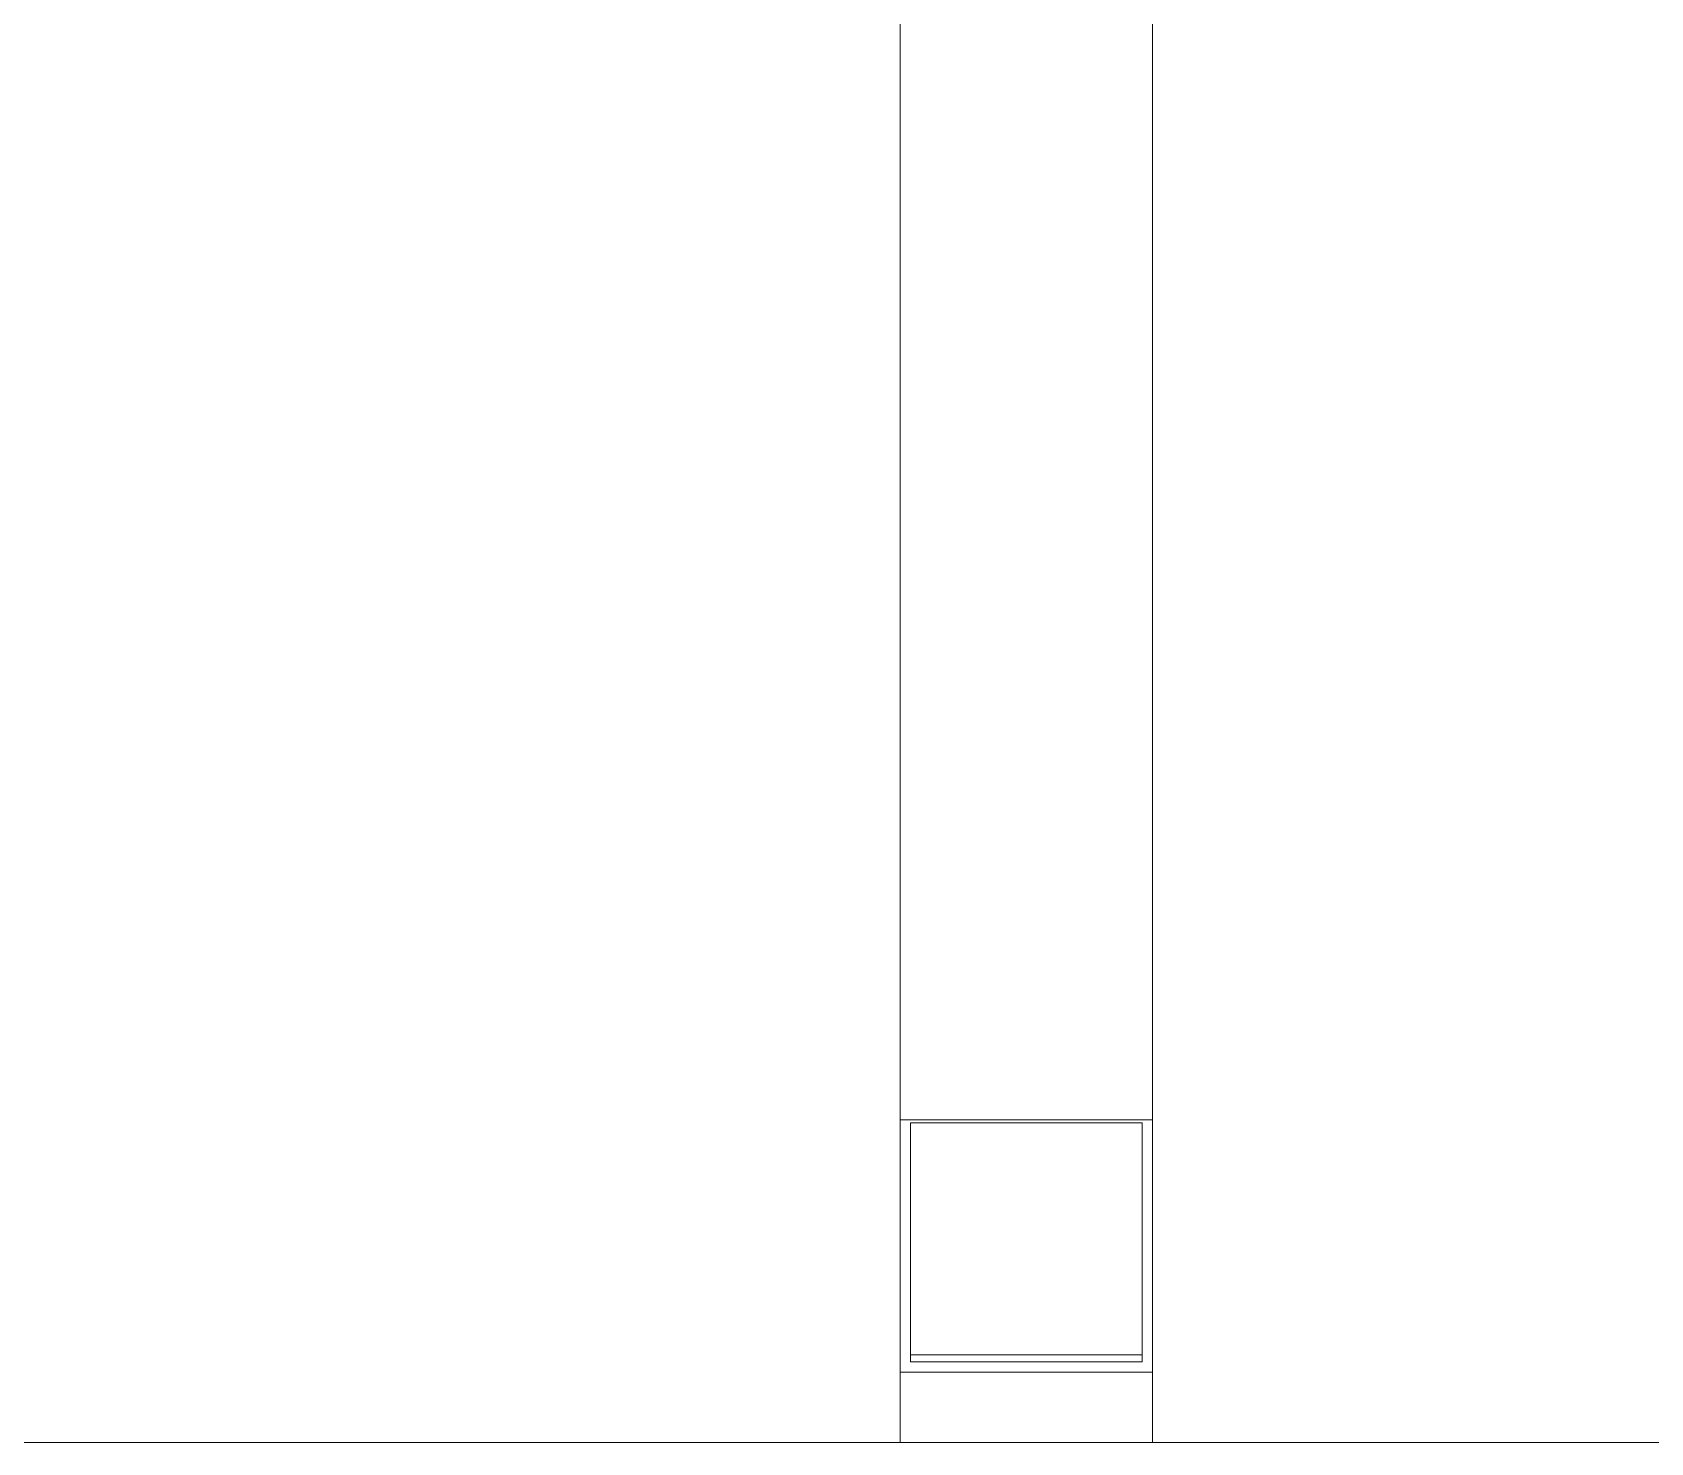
# Model space of a CAD drawing. Header units: centimetres. Extents: x -13467 to 3766, y -437 to 1921.
# Drawn here: x -7666.74 to -7634.65, y 118.13 to 146.1 of the extents above; entities that cross this region are included whole.
import ezdxf

# ---------------------------------------------------------------- set-up
doc = ezdxf.new("R2010")
doc.units = ezdxf.units.CM
doc.layers.add('G-IMPT', color=7, linetype='Continuous', lineweight=9)
doc.layers.add('M-EQPM', color=7, linetype='Continuous', lineweight=9)

# ---------------------------------------------------------------- blocks, each defined once
blk = doc.blocks.new('EQ-02-004 - EQ-02-004_dwg_Agrupar_892-1526218-Sección 1-1')
at = {"layer": 'G-IMPT'}
blk.add_line((-7432.119, 118.129), (-8054.093, 118.129), dxfattribs=at)
blk.add_line((-7432.119, 118.129), (-8054.093, 118.129), dxfattribs=at)
at = {"layer": 'G-IMPT', "flags": 128}
blk.add_lwpolyline([(-7432.119, 118.129), (-7432.119, 181.18), (-7432.119, 118.129), (-8054.093, 118.129), (-8054.093, 181.18), (-8059.093, 181.18)], dxfattribs=at)
blk = doc.blocks.new('EQ-02-004 - EQ-02-004_dwg_Agrupar_772-1526259-Sección 1-1')
at = {"layer": 'M-EQPM', "color": 136, "true_color": 0x007f7f}
for p, q in [((-7649.534, 179.114), (-7649.534, 124.529)), ((-7649.534, 179.114), (-7649.534, 124.529)), ((-7649.534, 179.114), (-7649.534, 124.529)), ((-7644.534, 179.114), (-7644.534, 124.529)), ((-7644.534, 124.529), (-7644.534, 179.114)), ((-7644.534, 179.114), (-7644.534, 124.529)), ((-7649.534, 124.529), (-7649.534, 119.529)), ((-7649.534, 124.529), (-7644.534, 124.529)), ((-7644.534, 124.529), (-7644.534, 119.529)), ((-7644.734, 124.471), (-7649.334, 124.471)), ((-7649.334, 124.471), (-7649.334, 119.871)), ((-7649.334, 124.471), (-7644.734, 124.471)), ((-7649.334, 119.871), (-7649.334, 124.471)), ((-7644.734, 124.471), (-7644.734, 119.871)), ((-7644.734, 119.871), (-7644.734, 124.471)), ((-7649.334, 119.729), (-7649.334, 119.871)), ((-7649.334, 119.871), (-7644.734, 119.871)), ((-7649.334, 119.871), (-7644.734, 119.871)), ((-7649.334, 119.729), (-7649.334, 119.871)), ((-7649.334, 119.729), (-7644.734, 119.729)), ((-7649.334, 119.729), (-7644.734, 119.729)), ((-7644.734, 119.729), (-7649.334, 119.729)), ((-7644.734, 119.729), (-7644.734, 119.871)), ((-7644.734, 119.729), (-7644.734, 119.871)), ((-7649.534, 118.129), (-7649.534, 119.529)), ((-7649.534, 119.529), (-7644.534, 119.529)), ((-7644.534, 119.529), (-7644.534, 118.129))]:
    blk.add_line(p, q, dxfattribs=at)
at = {"layer": 'M-EQPM', "color": 136, "true_color": 0x007f7f, "flags": 128}
for points in [[(-7644.534, 118.129), (-7644.534, 119.529), (-7649.534, 119.529), (-7649.534, 124.529), (-7644.534, 124.529)], [(-7649.534, 124.529), (-7649.534, 119.529), (-7649.534, 118.129)], [(-7649.534, 124.529), (-7644.534, 124.529), (-7644.534, 119.529), (-7649.534, 119.529), (-7649.534, 118.129)], [(-7644.534, 124.529), (-7644.534, 119.529), (-7644.534, 118.129)], [(-7644.734, 119.871), (-7644.734, 124.471), (-7649.334, 124.471), (-7649.334, 119.871)], [(-7649.334, 119.871), (-7649.334, 119.729), (-7644.734, 119.729), (-7649.334, 119.729), (-7644.734, 119.729)], [(-7644.734, 119.729), (-7644.734, 119.871), (-7649.334, 119.871)]]:
    blk.add_lwpolyline(points, dxfattribs=at)
blk = doc.blocks.new('EQ-02-004 - EQ-02-004_dwg-1526208-Sección 1-1')
for name in ['EQ-02-004 - EQ-02-004_dwg_Agrupar_772-1526259-Sección 1-1', 'EQ-02-004 - EQ-02-004_dwg_Agrupar_892-1526218-Sección 1-1']:
    blk.add_blockref(name, (0, 0))
blk = doc.blocks.new('EQ-02-004 - EQ-02-004-1526283-Sección 1-1')
blk.add_blockref('EQ-02-004 - EQ-02-004_dwg-1526208-Sección 1-1', (0, 0))
blk = doc.blocks.new('PQ_RVR_MEP-01_ZZ_ZZ_MO_T_A_rvt-1-Sección 1-1')
at = {"layer": 'M-EQPM', "lineweight": 9}
blk.add_blockref('EQ-02-004 - EQ-02-004-1526283-Sección 1-1', (0, 0), dxfattribs=at)

msp = doc.modelspace()

# ---------------------------------------------------------------- block references
at = {"lineweight": 5}
msp.add_blockref('PQ_RVR_MEP-01_ZZ_ZZ_MO_T_A_rvt-1-Sección 1-1', (0, 0), dxfattribs=at)

doc.saveas('drawing.dxf')
